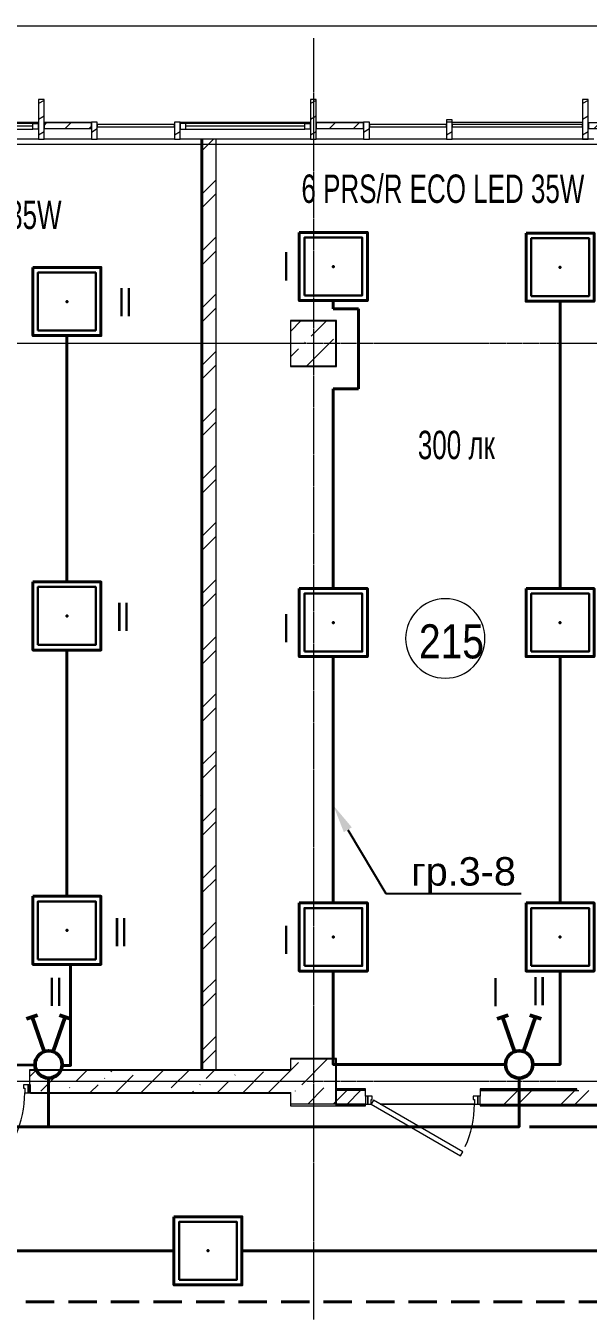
# Model space of a CAD drawing. Header units: metres. Extents: x 19799 to 227756, y -64119 to 286334.
# Drawn here: x 75526 to 80488, y -49311 to -37986 of the extents above; entities that cross this region are included whole.
import ezdxf
from ezdxf import colors
from ezdxf.entities.mleader import LeaderData, LeaderLine
from ezdxf.math import Vec2, Vec3

# ---------------------------------------------------------------- set-up
doc = ezdxf.new("R2010")
doc.units = ezdxf.units.M
for name, pattern in [('ADSK_Линия сетки', [21, 12, -3, 3, -3]), ('DASHED', [0.75, 0.5, -0.25]), ('HIDDEN2', [0.1875, 0.125, -0.0625])]:
    doc.linetypes.add(name, pattern=pattern)
for name, color, linetype, lineweight in [('A-AREA-IDEN', 7, 'Continuous', 9), ('A-DETL-MBND', 7, 'Continuous', 5), ('A-DOOR', 7, 'Continuous', 5), ('A-DOOR-FRAM', 7, 'Continuous', 13), ('A-FLOR', 7, 'Continuous', 5), ('A-GLAZ', 7, 'Continuous', 5), ('A-GLAZ-CURT', 7, 'Continuous', 5), ('A-GLAZ-CWMG', 7, 'Continuous', 5), ('A-WALL', 7, 'Continuous', 5), ('A-WALL-PATT', 7, 'Continuous', 18), ('I-WALL', 7, 'Continuous', 5), ('nadpisi', 84, 'Continuous', 13), ('S-COLS', 7, 'Continuous', 5), ('S-GRID', 7, 'Continuous', 9), ('ав осв', 1, 'HIDDEN2', 40), ('раб осв', 7, 'Continuous', 40), ('ЭЛ', 250, 'Continuous', 50), ('ЭЛ.освещ.', 150, 'Continuous', 50), ('ЭЛ.сети', 5, 'Continuous', 100)]:
    doc.layers.add(name, color=color, linetype=linetype, lineweight=lineweight)
doc.styles.add('Arial', font='ARIALN.TTF', dxfattribs={"width": 0.8, "height": 2.5})
doc.styles.add('GOST Common_I_1', font='ARIALN.TTF', dxfattribs={"height": 300})
doc.styles.add('ISOPEUR', font='ARIALN.TTF')
pattern_1 = [(45, (0, 0), (84.19025, 308.69666), [396.875, -79.375, 3.353, -76.022])]
pattern_2 = [(0, (881.97, 0), (812.8, 203.2), [33.528, -576.072, 33.528, -576.072, -3251.2]), (0, (881.97, 0), (812.8, 203.2), [-1219.2, 33.528, -1185.672, 33.528, -576.072, -1422.4]), (0, (881.97, 0), (812.8, 203.2), [-3048, 33.528, -372.872, 33.528, -982.472]), (120, (1186.77, 101.6), (-582.37636, 602.30545), [33.528, -576.072, 33.528, -576.072, -3251.2]), (120, (1186.77, 101.6), (-582.37636, 602.30545), [-1219.2, 33.528, -1185.672, 33.528, -576.072, -1422.4]), (120, (1186.77, 101.6), (-582.37636, 602.30545), [-3048, 33.528, -372.872, 33.528, -982.472]), (240, (1288.37, 508), (-230.42364, -805.50545), [33.528, -576.072, 33.528, -576.072, -3251.2]), (240, (1288.37, 508), (-230.42364, -805.50545), [-1219.2, 33.528, -1185.672, 33.528, -576.072, -1422.4]), (240, (1288.37, 508), (-230.42364, -805.50545), [-3048, 33.528, -372.872, 33.528, -982.472])]
pattern_3 = [(0, (0, 0), (812.8, 203.2), [33.528, -576.072, 33.528, -576.072, -3251.2]), (0, (0, 0), (812.8, 203.2), [-1219.2, 33.528, -1185.672, 33.528, -576.072, -1422.4]), (0, (0, 0), (812.8, 203.2), [-3048, 33.528, -372.872, 33.528, -982.472]), (120, (304.8, 101.6), (-582.37636, 602.30545), [33.528, -576.072, 33.528, -576.072, -3251.2]), (120, (304.8, 101.6), (-582.37636, 602.30545), [-1219.2, 33.528, -1185.672, 33.528, -576.072, -1422.4]), (120, (304.8, 101.6), (-582.37636, 602.30545), [-3048, 33.528, -372.872, 33.528, -982.472]), (240, (406.4, 508), (-230.42364, -805.50545), [33.528, -576.072, 33.528, -576.072, -3251.2]), (240, (406.4, 508), (-230.42364, -805.50545), [-1219.2, 33.528, -1185.672, 33.528, -576.072, -1422.4]), (240, (406.4, 508), (-230.42364, -805.50545), [-3048, 33.528, -372.872, 33.528, -982.472])]
pattern_4 = [(30, (0, 0), (-60, 103.92305), [])]
pattern_5 = [(45, (0, 0), (-106.06602, 106.06602), [])]

# ---------------------------------------------------------------- blocks, each defined once
blk = doc.blocks.new('КДП АПК - КР_rvt-1-2 этаж')
at = {"layer": 'A-WALL-PATT', "lineweight": 5}
h = blk.add_hatch(dxfattribs=at)
h.set_pattern_fill('FP_137', color=256, style=0, pattern_type=2)
h.set_pattern_definition(pattern_1)
h.paths.add_polyline_path([(77863, -46746), (77863, -46546), (75563, -46546), (75563, -46746), (77344, -46746)], flags=0)
h.paths.add_polyline_path([(74255, -46746), (74563, -46746), (74563, -46546), (72263, -46546), (72263, -46746)], flags=0)
at = {"layer": 'S-COLS', "lineweight": 5}
h = blk.add_hatch(dxfattribs=at)
h.set_pattern_fill('FP_137', color=256, style=0, pattern_type=2)
h.set_pattern_definition(pattern_1)
h.paths.add_polyline_path([(78263, -40346), (78263, -39946), (77863, -39946), (77863, -40346)], flags=0)
h = blk.add_hatch(dxfattribs=at)
h.set_pattern_fill('FP_137', color=256, style=0, pattern_type=2)
h.set_pattern_definition(pattern_1)
h.paths.add_polyline_path([(77863, -46846), (78263, -46846), (78263, -46446), (77863, -46446), (77863, -46746)], flags=0)
at = {"layer": 'A-FLOR', "lineweight": 5}
blk.add_line((87496, -38396), (67912, -38396), dxfattribs=at)
at = {"layer": 'I-WALL', "lineweight": 5}
for p, q in [((77863, -46546), (75563, -46546)), ((75563, -46546), (75563, -46746)), ((75563, -46746), (77863, -46746))]:
    blk.add_line(p, q, dxfattribs=at)
at = {"layer": 'S-COLS', "lineweight": 5}
for p, q in [((78263, -39946), (77863, -39946)), ((77863, -39946), (77863, -40346)), ((78263, -40346), (78263, -39946)), ((77863, -40346), (78263, -40346)), ((78263, -46446), (77863, -46446)), ((77863, -46446), (77863, -46546)), ((78263, -46846), (78263, -46446)), ((77863, -46746), (77863, -46846)), ((77863, -46846), (78263, -46846))]:
    blk.add_line(p, q, dxfattribs=at)
blk = doc.blocks.new('AC_Дверь_Однопольная_ДеревяннаяВнутренняя_ГОСТ6629-88 - ДГ 21-10Л-1371174-2 этаж')
at = {"layer": 'A-DOOR', "lineweight": 13}
for p, q in [((-333, 555), (-353, 520)), ((-353, 520), (435, 65)), ((455, 100), (-333, 555)), ((435, 65), (455, 100))]:
    blk.add_line(p, q, dxfattribs=at)
at = {"layer": 'A-DOOR', "lineweight": 18}
for p, q in [((-485, 100), (-505, 100)), ((-505, 100), (-505, 30)), ((-505, 30), (-485, 30)), ((-485, 30), (-485, 100)), ((505, 100), (485, 100)), ((485, 100), (485, 30)), ((485, 30), (505, 30)), ((505, 30), (505, 100))]:
    blk.add_line(p, q, dxfattribs=at)
at = {"layer": 'A-DOOR'}
blk.add_arc((455, 100), 910, 155.7365, 180, dxfattribs=at)
at = {"layer": 'A-DOOR-FRAM'}
for p, q in [((-455, 100), (-485, 100)), ((-485, 100), (-485, 30)), ((-485, 30), (-445, 30)), ((-455, 60), (-455, 100)), ((-445, 60), (-455, 60)), ((-445, 30), (-445, 60)), ((455, 60), (445, 60)), ((445, 60), (445, 30)), ((445, 30), (485, 30)), ((485, 100), (455, 100)), ((455, 100), (455, 60)), ((485, 30), (485, 100))]:
    blk.add_line(p, q, dxfattribs=at)
blk = doc.blocks.new('AC_Дверь_Однопольная_ДеревяннаяВнутренняя_ГОСТ6629-88 - ДГ 21-10Л-1292866-2 этаж')
at = {"layer": 'A-DOOR', "lineweight": 13}
for p, q in [((-333, 515), (-353, 480)), ((-353, 480), (435, 25)), ((455, 60), (-333, 515)), ((435, 25), (455, 60))]:
    blk.add_line(p, q, dxfattribs=at)
at = {"layer": 'A-DOOR', "lineweight": 18}
for p, q in [((-485, 60), (-505, 60)), ((-505, 60), (-505, -10)), ((-485, -10), (-485, 60)), ((505, 60), (485, 60)), ((485, 60), (485, -10)), ((505, -10), (505, 60)), ((-505, -10), (-485, -10)), ((485, -10), (505, -10))]:
    blk.add_line(p, q, dxfattribs=at)
at = {"layer": 'A-DOOR'}
blk.add_arc((455, 60), 910, 155.7365, 180, dxfattribs=at)
at = {"layer": 'A-DOOR-FRAM'}
for p, q in [((-455, 60), (-485, 60)), ((-485, 60), (-485, -10)), ((-455, 20), (-455, 60)), ((-445, 20), (-455, 20)), ((-445, -10), (-445, 20)), ((455, 20), (445, 20)), ((445, 20), (445, -10)), ((485, 60), (455, 60)), ((455, 60), (455, 20)), ((485, -10), (485, 60)), ((-485, -10), (-445, -10)), ((445, -10), (485, -10))]:
    blk.add_line(p, q, dxfattribs=at)
blk = doc.blocks.new('Системная панель - С остеклением-1637036-2 этаж')
at = {"layer": 'A-GLAZ-CURT', "lineweight": 13}
for p, q in [((72038, -38856), (71357, -38856)), ((71357, -38856), (71357, -38876)), ((71357, -38876), (72038, -38876)), ((72038, -38876), (72038, -38856))]:
    blk.add_line(p, q, dxfattribs=at)
blk = doc.blocks.new('Системная панель - С остеклением-1633937-2 этаж')
at = {"layer": 'A-GLAZ-CURT', "lineweight": 13}
for p, q in [((575, 10), (-575, 10)), ((-575, 10), (-575, -10)), ((575, -10), (575, 10)), ((-575, -10), (575, -10))]:
    blk.add_line(p, q, dxfattribs=at)
blk = doc.blocks.new('M_Тент витража777 - M_Тент витража одинарное справо-2658546-2 этаж')
at = {"layer": 'A-GLAZ', "lineweight": 13}
for p, q in [((-575, -20), (-575, 30)), ((-575, 30), (-525, 30)), ((-575, 30), (-575, -20)), ((-525, 30), (-525, -20)), ((-525, 4.6), (525, 4.6)), ((525, 30), (525, -20)), ((575, 30), (525, 30)), ((575, -20), (575, 30)), ((575, -20), (575, 30)), ((-525, -20), (-575, -20)), ((525, -20), (575, -20))]:
    blk.add_line(p, q, dxfattribs=at)
at = {"layer": 'A-GLAZ'}
for p, q in [((525, 30), (-525, 30)), ((-525, -20), (525, -20))]:
    blk.add_line(p, q, dxfattribs=at)
blk = doc.blocks.new('Прямоугольный импост - 50 x 450мм-V99-2 этаж')
at = {"layer": 'A-GLAZ-CWMG'}
h = blk.add_hatch(dxfattribs=at)
h.set_pattern_fill('FP_119', color=256, style=0, pattern_type=2)
h.set_pattern_definition([(150, (75662.65, 38865.64), (-60, -103.92305), [])])
h.paths.add_polyline_path([(25, -120), (-25, -120), (-25, 230), (25, 230)], flags=0)
at = {"layer": 'A-GLAZ-CWMG', "lineweight": 18}
for p, q in [((-25, 230), (25, 230)), ((-25, -120), (-25, 230)), ((25, 230), (25, -120)), ((25, -120), (-25, -120))]:
    blk.add_line(p, q, dxfattribs=at)
blk = doc.blocks.new('Прямоугольный импост - 50 x 150мм-V100-2 этаж')
at = {"layer": 'A-GLAZ-CWMG'}
h = blk.add_hatch(dxfattribs=at)
h.set_pattern_fill('FP_120', color=256, style=0, pattern_type=2)
h.set_pattern_definition([(150, (76862.65, 38865.64), (-60, -103.92305), [])])
h.paths.add_polyline_path([(25, -120), (-25, -120), (-25, 30), (25, 30)], flags=0)
at = {"layer": 'A-GLAZ-CWMG', "lineweight": 18}
for p, q in [((-25, 30), (25, 30)), ((-25, -120), (-25, 30)), ((25, 30), (25, -120)), ((25, -120), (-25, -120))]:
    blk.add_line(p, q, dxfattribs=at)
blk = doc.blocks.new('Прямоугольный импост - 50 x 450мм-V101-2 этаж')
at = {"layer": 'A-GLAZ-CWMG'}
h = blk.add_hatch(dxfattribs=at)
h.set_pattern_fill('FP_121', color=256, style=0, pattern_type=2)
h.set_pattern_definition([(150, (78062.65, 38865.64), (-60, -103.92305), [])])
h.paths.add_polyline_path([(25, -120), (-25, -120), (-25, 230), (25, 230)], flags=0)
at = {"layer": 'A-GLAZ-CWMG', "lineweight": 18}
for p, q in [((-25, 230), (25, 230)), ((-25, -120), (-25, 230)), ((25, 230), (25, -120)), ((25, -120), (-25, -120))]:
    blk.add_line(p, q, dxfattribs=at)
blk = doc.blocks.new('Прямоугольный импост - 50 x 150мм-1780552-2 этаж')
at = {"layer": 'A-GLAZ-CWMG'}
h = blk.add_hatch(dxfattribs=at)
h.set_pattern_fill('FP_122', color=256, style=0, pattern_type=2)
h.set_pattern_definition([(150, (79262.65, 38865.64), (-60, -103.92305), [])])
h.paths.add_polyline_path([(25, -120), (-25, -120), (-25, 30), (25, 30)], flags=0)
at = {"layer": 'A-GLAZ-CWMG', "lineweight": 18}
for p, q in [((-25, 30), (25, 30)), ((-25, -120), (-25, 30)), ((25, 30), (25, -120)), ((25, -120), (-25, -120))]:
    blk.add_line(p, q, dxfattribs=at)
blk = doc.blocks.new('Прямоугольный импост - 50 x 450мм-V102-2 этаж')
at = {"layer": 'A-GLAZ-CWMG'}
h = blk.add_hatch(dxfattribs=at)
h.set_pattern_fill('FP_123', color=256, style=0, pattern_type=2)
h.set_pattern_definition([(150, (80462.65, 38865.64), (-60, -103.92305), [])])
h.paths.add_polyline_path([(25, -120), (-25, -120), (-25, 230), (25, 230)], flags=0)
at = {"layer": 'A-GLAZ-CWMG', "lineweight": 18}
for p, q in [((-25, 230), (25, 230)), ((-25, -120), (-25, 230)), ((25, 230), (25, -120)), ((25, -120), (-25, -120))]:
    blk.add_line(p, q, dxfattribs=at)
blk = doc.blocks.new('Прямоугольный импост - 50 x 150мм-V108-2 этаж')
at = {"layer": 'A-DETL-MBND'}
for p, q in [((74488, -38836), (75638, -38836)), ((75638, -38986), (74488, -38986))]:
    blk.add_line(p, q, dxfattribs=at)
blk = doc.blocks.new('Прямоугольный импост - 50 x 150мм-V109-2 этаж')
at = {"layer": 'A-DETL-MBND'}
for p, q in [((79288, -38836), (80438, -38836)), ((80388, -38986), (79288, -38986))]:
    blk.add_line(p, q, dxfattribs=at)
blk = doc.blocks.new('Системная панель - Сплошная-V120-2 этаж')
at = {"layer": 'A-GLAZ-CURT'}
h = blk.add_hatch(dxfattribs=at)
h.set_pattern_fill('FP_30', color=256, style=0, pattern_type=2)
h.set_pattern_definition(pattern_5)
h.paths.add_polyline_path([(75688, -38891), (76105, -38891), (76105, -38841), (75688, -38841)], flags=0)
at = {"layer": 'A-GLAZ-CURT', "lineweight": 13}
for p, q in [((76105, -38841), (75688, -38841)), ((75688, -38841), (75688, -38891)), ((76105, -38891), (76105, -38841)), ((75688, -38891), (76105, -38891))]:
    blk.add_line(p, q, dxfattribs=at)
blk = doc.blocks.new('Системная панель - Сплошная-V121-2 этаж')
at = {"layer": 'A-GLAZ-CURT'}
h = blk.add_hatch(dxfattribs=at)
h.set_pattern_fill('FP_30', color=256, style=0, pattern_type=2)
h.set_pattern_definition(pattern_5)
h.paths.add_polyline_path([(78088, -38891), (78505, -38891), (78505, -38841), (78088, -38841)], flags=0)
at = {"layer": 'A-GLAZ-CURT', "lineweight": 13}
for p, q in [((78505, -38841), (78088, -38841)), ((78088, -38841), (78088, -38891)), ((78505, -38891), (78505, -38841)), ((78088, -38891), (78505, -38891))]:
    blk.add_line(p, q, dxfattribs=at)
blk = doc.blocks.new('Системная панель - Сплошная-V122-2 этаж')
at = {"layer": 'A-GLAZ-CURT'}
h = blk.add_hatch(dxfattribs=at)
h.set_pattern_fill('FP_30', color=256, style=0, pattern_type=2)
h.set_pattern_definition(pattern_5)
h.paths.add_polyline_path([(80905, -38891), (80905, -38841), (80488, -38841), (80488, -38891)], flags=0)
at = {"layer": 'A-GLAZ-CURT', "lineweight": 13}
for p, q in [((80905, -38841), (80488, -38841)), ((80488, -38841), (80488, -38891)), ((80905, -38891), (80905, -38841)), ((80488, -38891), (80905, -38891))]:
    blk.add_line(p, q, dxfattribs=at)
blk = doc.blocks.new('выкл. 2 клав. скрыт.')
at = {"layer": 'ЭЛ.освещ.', "color": 0, "ltscale": 100}
for p, q in [((2902361, 2044099), (2902327, 2044197)), ((2902039, 2044042), (2902344, 2044148)), ((2902039, 2043963), (2902344, 2043857)), ((2902361, 2043907), (2902327, 2043809))]:
    blk.add_line(p, q, dxfattribs=at)
blk.add_circle((2901926, 2044002), 120, dxfattribs=at)
blk = doc.blocks.new('ARS.R UNI LED')
at = {"color": 5, "lineweight": 30, "ltscale": 100}
blk.add_lwpolyline([(2913223, 2072749), (2913733, 2072749), (2913733, 2073259), (2913223, 2073259)], close=True, dxfattribs=at)
at = {"color": 0, "lineweight": 40, "ltscale": 100}
blk.add_point((2913478, 2073004), dxfattribs=at)
at = {"layer": 'ЭЛ', "color": 5, "lineweight": 40, "ltscale": 10}
blk.add_lwpolyline([(2913178, 2073304), (2913778, 2073304), (2913778, 2072704), (2913178, 2072704)], close=True, dxfattribs=at)
blk = doc.blocks.new('ПСС_Марка_помещения - Имя_2_5мм-224473-2 этаж')
at = {"layer": 'A-AREA-IDEN'}
for start, end in [(360, 180), (180, 360)]:
    blk.add_arc((-0.07, 0.04), 3.5, start, end, dxfattribs=at)

msp = doc.modelspace()

# ---------------------------------------------------------------- hatches: boundary and pattern name
at = {"layer": 'A-GLAZ-CWMG'}
h = msp.add_hatch(dxfattribs=at)
h.set_pattern_fill('FP_31', color=256, style=0, pattern_type=2)
h.set_pattern_definition(pattern_4)
h.paths.add_polyline_path([(76105.017, -38985.6677), (76157.1109, -38985.6677), (76157.1109, -38835.6677), (76105.017, -38835.6677)], flags=0)
h = msp.add_hatch(dxfattribs=at)
h.set_pattern_fill('FP_31', color=256, style=0, pattern_type=2)
h.set_pattern_definition(pattern_4)
h.paths.add_polyline_path([(78505.017, -38985.6677), (78557.1109, -38985.6677), (78557.1109, -38835.6677), (78505.017, -38835.6677)], flags=0)
at = {"layer": 'A-WALL-PATT', "lineweight": 5}
h = msp.add_hatch(dxfattribs=at)
h.set_pattern_fill('FP_40', color=256, style=0, pattern_type=2)
h.set_pattern_definition(pattern_2)
h.paths.add_polyline_path([(77069.623, -47185.6443), (77072.623, -47185.6443), (77072.623, -38985.6677), (77069.623, -38985.6677), (77069.623, -47182.6443)], flags=0)
h = msp.add_hatch(dxfattribs=at)
h.set_pattern_fill('FP_40', color=256, style=0, pattern_type=2)
h.set_pattern_definition(pattern_2)
h.paths.add_polyline_path([(77084.623, -47185.6443), (77084.623, -38985.6677), (77072.623, -38985.6677), (77072.623, -47185.6443)], flags=0)
h = msp.add_hatch(dxfattribs=at)
h.set_pattern_fill('FP_1', color=256, style=0, pattern_type=2)
h.set_pattern_definition([(45, (881.97, 0), (-251.4472, 251.4472), []), (45, (881.97, 381), (-251.4472, 251.4472), [])])
h.paths.add_polyline_path([(77204.623, -47185.6443), (77204.623, -38985.6677), (77084.623, -38985.6677), (77084.623, -47185.6443), (77196.6251, -47185.6443)], flags=0)
h = msp.add_hatch(dxfattribs=at)
h.set_pattern_fill('FP_40', color=256, style=0, pattern_type=2)
h.set_pattern_definition(pattern_3)
h.paths.add_polyline_path([(78265.6532, -47350.6443), (78265.6532, -47082.6443), (78262.6532, -47082.6443), (78262.6532, -47350.6443)], flags=0)
h = msp.add_hatch(dxfattribs=at)
h.set_pattern_fill('FP_40', color=256, style=0, pattern_type=2)
h.set_pattern_definition(pattern_3)
h.paths.add_polyline_path([(75567.6532, -47185.6443), (76187.6532, -47185.6443), (76187.6532, -47182.6443), (75567.6532, -47182.6443)], flags=0)
h.paths.add_polyline_path([(74255.2423, -47185.6443), (74557.6532, -47185.6443), (74557.6532, -47182.6443), (72262.6532, -47182.6443), (72262.6532, -47185.6443)], flags=0)
h = msp.add_hatch(dxfattribs=at)
h.set_pattern_fill('FP_40', color=256, style=0, pattern_type=2)
h.set_pattern_definition(pattern_3)
h.paths.add_polyline_path([(80387.6532, -47353.6443), (80387.6532, -47350.6443), (79532.6532, -47350.6443), (79532.6532, -47353.6443)], flags=0)
h.paths.add_polyline_path([(78374.0683, -47353.6443), (78522.6532, -47353.6443), (78522.6532, -47350.6443), (78262.6532, -47350.6443), (78262.6532, -47353.6443)], flags=0)
h = msp.add_hatch(dxfattribs=at)
h.set_pattern_fill('FP_40', color=256, style=0, pattern_type=2)
h.set_pattern_definition(pattern_3)
h.paths.add_polyline_path([(80390.6532, -47365.6443), (80390.6532, -47353.6443), (79532.6532, -47353.6443), (79532.6532, -47365.6443), (80387.6532, -47365.6443)], flags=0)
h.paths.add_polyline_path([(78522.6532, -47365.6443), (78522.6532, -47353.6443), (78262.6532, -47353.6443), (78262.6532, -47365.6443), (78374.0683, -47365.6443)], flags=0)
h = msp.add_hatch(dxfattribs=at)
h.set_pattern_fill('FP_1', color=256, style=0, pattern_type=2)
h.set_pattern_definition([(45, (0, 0), (-251.4472, 251.4472), []), (45, (0, 381), (-251.4472, 251.4472), [])])
h.paths.add_polyline_path([(83862.6532, -47485.6443), (83862.6532, -47365.6443), (83602.6532, -47365.6443), (83602.6532, -47485.6443)], flags=0)
h.paths.add_polyline_path([(82592.6532, -47485.6443), (82592.6532, -47365.6443), (79532.6532, -47365.6443), (79532.6532, -47485.6443), (82492.8943, -47485.6443)], flags=0)
h.paths.add_polyline_path([(78374.0683, -47485.6443), (78522.6532, -47485.6443), (78522.6532, -47365.6443), (78262.6532, -47365.6443), (78262.6532, -47485.6443)], flags=0)
h = msp.add_hatch(dxfattribs=at)
h.set_pattern_fill('FP_40', color=256, style=0, pattern_type=2)
h.set_pattern_definition(pattern_3)
h.paths.add_polyline_path([(77859.6532, -47500.6443), (78262.6663, -47500.6443), (78262.6663, -47485.6443), (77859.6532, -47485.6443)], flags=0)
h = msp.add_hatch(dxfattribs=at)
h.set_pattern_fill('FP_40', color=256, style=0, pattern_type=2)
h.set_pattern_definition(pattern_3)
h.paths.add_polyline_path([(83862.6663, -47497.6443), (83862.6663, -47485.6443), (83602.6532, -47485.6443), (83602.6532, -47497.6443)], flags=0)
h.paths.add_polyline_path([(82592.6532, -47497.6443), (82592.6532, -47485.6443), (79532.6532, -47485.6443), (79532.6532, -47497.6443), (82492.8943, -47497.6443)], flags=0)
h.paths.add_polyline_path([(78522.6532, -47497.6443), (78522.6532, -47485.6443), (78262.6663, -47485.6443), (78262.6663, -47497.6443), (78374.0683, -47497.6443)], flags=0)
h = msp.add_hatch(dxfattribs=at)
h.set_pattern_fill('FP_40', color=256, style=0, pattern_type=2)
h.set_pattern_definition(pattern_3)
h.paths.add_polyline_path([(83862.6663, -47500.6443), (83862.6663, -47497.6443), (83602.6532, -47497.6443), (83602.6532, -47500.6443)], flags=0)
h.paths.add_polyline_path([(79532.6532, -47500.6443), (82592.6532, -47500.6443), (82592.6532, -47497.6443), (79532.6532, -47497.6443)], flags=0)
h.paths.add_polyline_path([(78374.0683, -47500.6443), (78522.6532, -47500.6443), (78522.6532, -47497.6443), (78262.6663, -47497.6443), (78262.6663, -47500.6443)], flags=0)

# ---------------------------------------------------------------- linework, layer by layer
msp.add_circle((75727.6532, -47135.6443), 120)
at = {"layer": 'A-DETL-MBND'}
for p, q in [((67840.3603, -37985.6443), (87495.5434, -37985.6443)), ((79237.6532, -38815.6443), (79237.6532, -38835.6677)), ((79287.6532, -38815.6443), (79237.6532, -38815.6443)), ((79287.6532, -38835.6677), (79287.6532, -38815.6443))]:
    msp.add_line(p, q, dxfattribs=at)
at = {"layer": 'A-FLOR', "lineweight": 18}
for p, q in [((75812.5966, -38985.6677), (75687.6532, -38985.6677)), ((76187.6532, -38985.6677), (76157.1109, -38985.6677)), ((76837.6532, -38985.6677), (76322.6532, -38985.6677)), ((78212.5966, -38985.6677), (78087.6532, -38985.6677)), ((79237.6532, -38985.6677), (78557.1109, -38985.6677)), ((75563.0196, -47315.6443), (75563.0196, -47185.6443)), ((75563.0196, -47185.6443), (75567.6532, -47185.6443)), ((76322.6532, -47185.6443), (76337.6532, -47185.6443)), ((78652.6532, -47485.6443), (79482.6532, -47485.6443)), ((79482.6532, -47485.6443), (78652.6532, -47485.6443))]:
    msp.add_line(p, q, dxfattribs=at)
at = {"layer": 'A-GLAZ-CWMG'}
for p, q in [((75695.6284, -38835.6677), (76105.017, -38835.6677)), ((78087.6532, -38835.6677), (78505.017, -38835.6677)), ((76105.017, -38985.6677), (75812.5966, -38985.6677)), ((78505.017, -38985.6677), (78212.5966, -38985.6677))]:
    msp.add_line(p, q, dxfattribs=at)
at = {"layer": 'A-GLAZ-CWMG', "lineweight": 18}
for p, q in [((76157.1109, -38835.6677), (76105.017, -38835.6677)), ((76105.017, -38835.6677), (76105.017, -38985.6677)), ((76157.1109, -38985.6677), (76157.1109, -38835.6677)), ((78557.1109, -38835.6677), (78505.017, -38835.6677)), ((78505.017, -38835.6677), (78505.017, -38985.6677)), ((78557.1109, -38985.6677), (78557.1109, -38835.6677)), ((76105.017, -38985.6677), (76157.1109, -38985.6677)), ((78505.017, -38985.6677), (78557.1109, -38985.6677))]:
    msp.add_line(p, q, dxfattribs=at)
at = {"layer": 'A-WALL', "lineweight": 18}
for p, q in [((76322.6532, -38985.6677), (76187.6532, -38985.6677)), ((77069.623, -38985.6677), (77069.623, -47182.6443)), ((80537.6532, -38985.6677), (80387.6532, -38985.6677)), ((78265.6532, -40582.6443), (77859.6532, -40582.6443)), ((77859.6532, -40582.6443), (77859.6532, -40988.6443)), ((77862.6532, -40585.6443), (78262.6532, -40585.6443)), ((77862.6532, -40985.6443), (77862.6532, -40585.6443)), ((78262.6532, -40585.6443), (78262.6532, -40985.6443)), ((78265.6532, -40988.6443), (78265.6532, -40582.6443)), ((77859.6532, -40988.6443), (78265.6532, -40988.6443)), ((78262.6532, -40985.6443), (77862.6532, -40985.6443)), ((78265.6532, -47082.6443), (77859.6532, -47082.6443)), ((77859.6532, -47082.6443), (77859.6532, -47182.6443)), ((77862.6532, -47085.6443), (78262.6532, -47085.6443)), ((77862.6532, -47185.6443), (77862.6532, -47085.6443)), ((78262.6532, -47085.6443), (78262.6532, -47485.6443)), ((78265.6532, -47350.6443), (78265.6532, -47082.6443)), ((76187.6532, -47182.6443), (75567.6532, -47182.6443)), ((75567.6532, -47182.6443), (75567.6532, -47185.6443)), ((75567.6532, -47185.6443), (76322.6532, -47185.6443)), ((77859.6532, -47182.6443), (76337.6532, -47182.6443)), ((76337.6532, -47185.6443), (77862.6532, -47185.6443)), ((77862.6532, -47385.6443), (75567.6532, -47385.6443)), ((75567.6532, -47385.6443), (75567.6532, -47388.6443)), ((75567.6532, -47388.6443), (77859.6532, -47388.6443)), ((77859.6532, -47388.6443), (77859.6532, -47500.6443)), ((77862.6532, -47485.6443), (77862.6532, -47385.6443)), ((78522.6532, -47350.6443), (78265.6532, -47350.6443)), ((78522.6532, -47415.6443), (78522.6532, -47350.6443)), ((79532.6532, -47350.6443), (79532.6532, -47415.6443)), ((80387.6532, -47350.6443), (79532.6532, -47350.6443)), ((77859.6532, -47500.6443), (78522.6532, -47500.6443)), ((78262.6663, -47485.6443), (77862.6532, -47485.6443)), ((78262.6663, -47500.6443), (78262.6663, -47485.6443)), ((78522.6532, -47500.6443), (78522.6532, -47485.6443)), ((79532.6532, -47485.6443), (79532.6532, -47500.6443)), ((79532.6532, -47500.6443), (82592.6532, -47500.6443))]:
    msp.add_line(p, q, dxfattribs=at)
at = {"layer": 'A-WALL'}
for p, q in [((77072.623, -38985.6677), (77072.623, -47185.6443)), ((77084.623, -38985.6677), (77084.623, -47185.6443)), ((77204.623, -47185.6443), (77204.623, -38985.6677)), ((78262.6532, -47353.6443), (78522.6532, -47353.6443)), ((78522.6532, -47365.6443), (78262.6532, -47365.6443)), ((79532.6532, -47353.6443), (80390.6532, -47353.6443)), ((79532.6532, -47365.6443), (80402.6532, -47365.6443)), ((78522.6532, -47485.6443), (78262.6663, -47485.6443)), ((78522.6532, -47497.6443), (78262.6663, -47497.6443)), ((79532.6532, -47485.6443), (82592.6532, -47485.6443)), ((82592.6532, -47497.6443), (79532.6532, -47497.6443))]:
    msp.add_line(p, q, dxfattribs=at)
at = {"layer": 'S-GRID', "linetype": 'ADSK_Линия сетки'}
for p, q in [((78062.6532, -38095.4453), (78062.6532, -63301.3643)), ((95007.6236, -40785.6443), (31950.4397, -40785.6443)), ((95007.6236, -47285.6443), (30597.8704, -47285.6443))]:
    msp.add_line(p, q, dxfattribs=at)
at = {"layer": 'ав осв', "linetype": 'DASHED', "lineweight": 40, "ltscale": 500}
msp.add_lwpolyline([(37232.8158, -49078.1417), (37232.8158, -49228.1417), (53192.8158, -49228.1417), (53192.8158, -49078.1417), (53192.8158, -49228.1417), (69152.8231, -49228.1417), (69152.8231, -49078.1365), (69152.8231, -49228.1417), (80972.8268, -49228.1417)], dxfattribs=at)
at = {"layer": 'раб осв', "color": 0, "lineweight": 40}
for p, q in [((78238.623, -40407.5478), (78238.623, -40479.3297)), ((78238.623, -40479.3297), (78459.9552, -40479.3297)), ((78459.9552, -40479.3297), (78459.9552, -41184.0109)), ((78459.9552, -41184.0109), (78238.623, -41184.0109))]:
    msp.add_line(p, q, dxfattribs=at)
for points in [[(80238.623, -42944.1737), (80238.623, -40413.4088)], [(75888.7802, -42885.6443), (75888.7802, -40715.6443)], [(78238.623, -41184.0109), (78238.623, -42944.1737)], [(75888.7802, -45655.6443), (75888.7802, -43485.6443)], [(78238.623, -43544.1737), (78238.623, -45714.1737)], [(80238.623, -45714.1737), (80238.623, -43544.1737)], [(75607.9322, -47143.8232), (73212.6532, -47135.6443), (73212.6532, -46255.6443)], [(75920.8622, -47144.8917), (75920.8622, -47144.8917), (75920.8622, -46255.6443), (75920.8622, -47144.8917), (75847.3155, -47144.6406)], [(79757.6532, -47135.6443), (78238.623, -47135.6443), (78238.623, -46314.1737)], [(79997.6532, -47135.6443), (80238.623, -47135.6443), (80238.623, -46314.1737)], [(71667.6532, -47685.6443), (75727.6532, -47685.6443), (75727.6532, -47255.6443)], [(75727.6532, -47685.6443), (79877.6532, -47685.6443), (79877.6532, -47255.6443)], [(79967.6532, -47685.6443), (83742.6532, -47685.6443), (83742.6532, -47255.6443)], [(73442.8268, -48778.1339), (76832.8268, -48778.1339)], [(77432.8268, -48778.1339), (80822.8268, -48778.1339)]]:
    msp.add_lwpolyline(points, dxfattribs=at)

# ---------------------------------------------------------------- block references
at = {"lineweight": 5}
msp.add_blockref('КДП АПК - КР_rvt-1-2 этаж', (-3, -637), dxfattribs=at)
at = {"layer": 'A-AREA-IDEN', "color": 18, "true_color": 0x000000, "xscale": 99.99999999999993, "yscale": 99.99999999999993, "zscale": 99.99999999999993}
msp.add_blockref('ПСС_Марка_помещения - Имя_2_5мм-224473-2 этаж', (79233.389, -43387.4698), dxfattribs=at)
at = {"layer": 'A-DOOR', "rotation": 180}
for name, p in [('AC_Дверь_Однопольная_ДеревяннаяВнутренняя_ГОСТ6629-88 - ДГ 21-10Л-1371174-2 этаж', (75062.6532, -47285.6443)), ('AC_Дверь_Однопольная_ДеревяннаяВнутренняя_ГОСТ6629-88 - ДГ 21-10Л-1292866-2 этаж', (79027.6532, -47425.6443))]:
    msp.add_blockref(name, p, dxfattribs=at)
at = {"layer": 'A-GLAZ', "rotation": 180}
for p in [(75062.6532, -38865.6443), (77462.6532, -38865.6443)]:
    msp.add_blockref('M_Тент витража777 - M_Тент витража одинарное справо-2658546-2 этаж', p, dxfattribs=at)
at = {"layer": 'A-GLAZ-CURT'}
for name, p in [('Системная панель - Сплошная-V120-2 этаж', (0, 0)), ('Системная панель - Сплошная-V121-2 этаж', (0, 0)), ('Системная панель - Сплошная-V122-2 этаж', (0, 0)), ('Системная панель - С остеклением-1637036-2 этаж', (4800, 0)), ('Системная панель - С остеклением-1637036-2 этаж', (7200, 0))]:
    msp.add_blockref(name, p, dxfattribs=at)
at = {"layer": 'A-GLAZ-CURT', "rotation": 180}
msp.add_blockref('Системная панель - С остеклением-1633937-2 этаж', (79862.6532, -38865.6443), dxfattribs=at)
at = {"layer": 'A-GLAZ-CWMG', "extrusion": (0, 0, -1)}
for name, p in [('Прямоугольный импост - 50 x 450мм-V99-2 этаж', (-75662.6532, -38865.6443)), ('Прямоугольный импост - 50 x 450мм-V101-2 этаж', (-78062.6532, -38865.6443)), ('Прямоугольный импост - 50 x 450мм-V102-2 этаж', (-80462.6532, -38865.6443)), ('Прямоугольный импост - 50 x 150мм-V100-2 этаж', (-76862.6532, -38865.6443)), ('Прямоугольный импост - 50 x 150мм-1780552-2 этаж', (-79262.6532, -38865.6443))]:
    msp.add_blockref(name, p, dxfattribs=at)
at = {"layer": 'A-GLAZ-CWMG'}
for name, p in [('Прямоугольный импост - 50 x 150мм-V108-2 этаж', (0, 0)), ('Прямоугольный импост - 50 x 150мм-V108-2 этаж', (2400, 0)), ('Прямоугольный импост - 50 x 150мм-V109-2 этаж', (0, 0))]:
    msp.add_blockref(name, p, dxfattribs=at)
at = {"layer": 'раб осв', "color": 0, "lineweight": 40, "ltscale": 100}
for p in [(-2835239.0821, -2113111.0969), (-2833239.0821, -2113116.9579), (-2837588.9249, -2113419.1934), (-2837588.9249, -2116189.1934), (-2835239.0821, -2116247.7228), (-2833239.0821, -2116247.7228), (-2837588.9249, -2118959.1934), (-2835239.0821, -2119017.7228), (-2833239.0821, -2119017.7228), (-2836344.8783, -2121781.683)]:
    msp.add_blockref('ARS.R UNI LED', p, dxfattribs=at)
at = {"layer": 'раб осв', "color": 0, "lineweight": 40, "ltscale": 100, "rotation": 90.00000000000001}
for p in [(2119730.06, -2949061.7409), (2123880.06, -2949061.7409)]:
    msp.add_blockref('выкл. 2 клав. скрыт.', p, dxfattribs=at)

# ---------------------------------------------------------------- texts
at = {"layer": 'A-AREA-IDEN', "color": 18, "true_color": 0x000000, "insert": (78993.7047, -43259.0098), "char_height": 300, "width": 577.215, "attachment_point": 1, "style": 'GOST Common_I_1'}
msp.add_mtext('215', dxfattribs=at)
at = {"layer": 'nadpisi', "color": 7, "char_height": 250, "style": 'Arial'}
for s, insert, width, attachment_point in [('6 PRS/R ECO LED 35W ', (79205.1294, -39423.4141), 3236.76957, 5), ('6 PRS/R ECO LED 35W ', (74594.36, -39653.5777), 3236.76957, 5), ('I', (77790.7076, -39980.5471), 130.841471, 1), ('II', (76339.4866, -40295.0677), 130.841471, 1), ('300 лк', (78984.3249, -41554.0361), 1402.065175, 1), ('II', (76319.4746, -43067.2977), 130.841471, 1), ('I', (77790.7076, -43167.0428), 130.841471, 1), ('II', (76298.91, -45846.9424), 130.841471, 1), ('I', (77790.7076, -45913.499), 130.841471, 1), ('II', (75724.6302, -46370.627), 130.841471, 1), ('I', (79637.179, -46374.3186), 130.841471, 1), ('II', (79989.5794, -46366.0303), 130.841471, 1)]:
    msp.add_mtext(s, dxfattribs=dict(at, insert=insert, width=width, attachment_point=attachment_point))

# ---------------------------------------------------------------- next in the draw order: leaders
at = {"layer": 'ЭЛ.сети', "color": 0, "lineweight": 5}
ml = msp.add_multileader_mtext('Standard', dxfattribs=at)
ml.set_content('{\\fArial|b0|i0|c204|p34;гр.3-8}', style='ISOPEUR')
ml.set_leader_properties()
ml.build(insert=Vec2(0, 0))
ml.multileader.update_dxf_attribs({"text_left_attachment_type": 6, "text_right_attachment_type": 6, "dogleg_length": 100, "arrow_head_size": 250})
ctx = ml.context
ctx.base_point, ctx.char_height, ctx.arrow_head_size, ctx.landing_gap_size, ctx.plane_origin, ctx.plane_x_axis, ctx.plane_y_axis = Vec3(78888.787, -45630.6989), 250, 250, 37.4122, Vec3(19962.9729, -1649.2171), Vec3(0.999998436, 0.0017686035), Vec3(-0.0017686035, 0.999998436)
ctx.left_attachment, ctx.right_attachment = 6, 6
notes = []
notes.append((ctx, [(0, (1, 1, 0), (78701.7265, -45631.0298), (0.999998436, 0.0017686035), 187.0608, [(0, [(78238.623, -44853.6538)], 0, [])])]))
ctx.mtext.insert, ctx.mtext.text_direction, ctx.mtext.rotation, ctx.mtext.line_spacing_factor, ctx.mtext.flow_direction = Vec3(78925.6342, -45311.2267), Vec3(0.999998436, 0.0017686035), 0.0017686044, 0.8, 5
ctx.mtext.has_bg_fill, ctx.mtext.bg_color, ctx.mtext.bg_scale_factor, ctx.mtext.bg_transparency, ctx.mtext.use_window_bg_color = 1, -1073741824, 1, 0, 1
for ctx, leaders in notes:
    for number, flags, end, landing, length, lines in leaders:
        leader = LeaderData()
        leader.index, (leader.has_last_leader_line, leader.has_dogleg_vector, leader.attachment_direction) = number, flags
        leader.last_leader_point, leader.dogleg_vector, leader.dogleg_length = Vec3(end), Vec3(landing), length
        for number, points, colour, breaks in lines:
            line = LeaderLine()
            line.index, line.vertices, line.color, line.breaks = number, Vec3.list(points), colors.encode_raw_color(colour), breaks
            leader.lines.append(line)
        ctx.leaders.append(leader)

doc.saveas('drawing.dxf')
